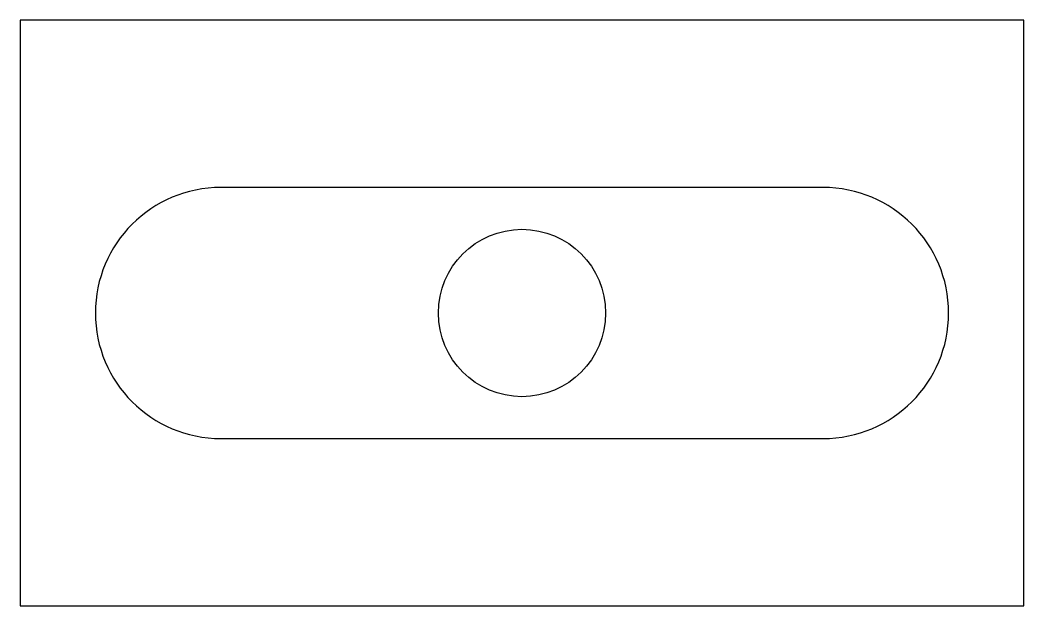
# Model space of a CAD drawing. Header units: metres. Extents: x 0 to 60, y 0 to 35.
import ezdxf

# ---------------------------------------------------------------- set-up
doc = ezdxf.new("R2010")
doc.units = ezdxf.units.M

msp = doc.modelspace()

# ---------------------------------------------------------------- linework, layer by layer
for p, q in [((60, 35), (0, 35)), ((0, 35), (0, 0)), ((60, 0), (60, 35)), ((48, 25), (12, 25)), ((12, 10), (48, 10)), ((0, 0), (60, 0))]:
    msp.add_line(p, q)
msp.add_circle((30, 17.5), 5)
for centre, start, end in [((12, 17.5), 90, 270), ((48, 17.5), -90, 90)]:
    msp.add_arc(centre, 7.5, start, end)

doc.saveas('drawing.dxf')
